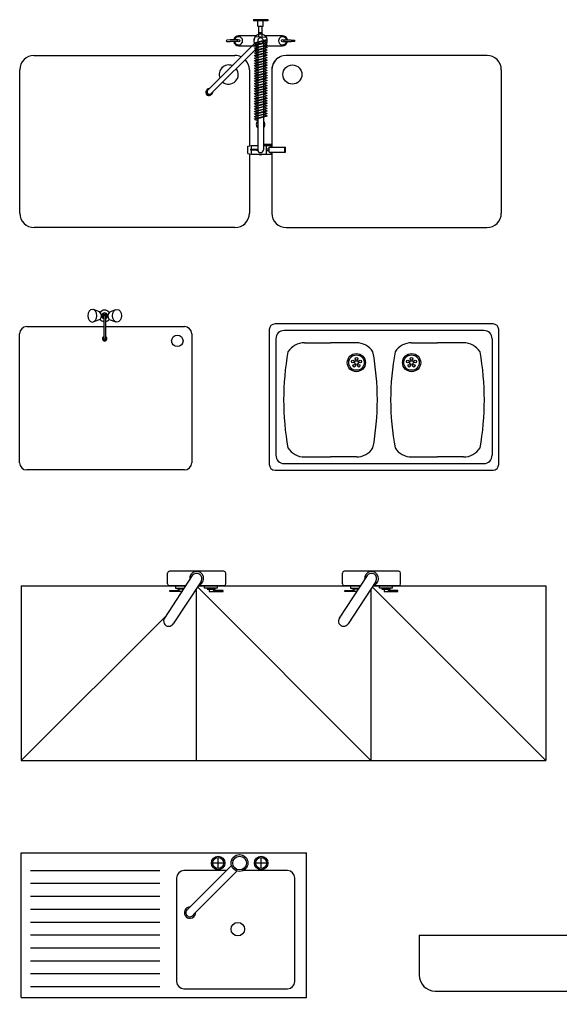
# Model space of a CAD drawing. Header units: inches. Extents: x -9589 to -2911, y 12135 to 18568.
# Drawn here: x -9580 to -7694, y 15158 to 18568 of the extents above; entities that cross this region are included whole.
import ezdxf

# ---------------------------------------------------------------- set-up
doc = ezdxf.new("R2010")
doc.units = ezdxf.units.IN
doc.header["$MEASUREMENT"] = 0
doc.layers.add('freecads.com', color=7, linetype='Continuous')

msp = doc.modelspace()

# ---------------------------------------------------------------- linework, layer by layer
at = {"layer": 'freecads.com'}
for p, q in [((-8764.3, 18567.9, 0), (-8714.3, 18567.9, 0)), ((-8764.3, 18567.9, 0), (-8764.3, 18562.9, 0)), ((-8714.3, 18562.9, 0), (-8764.3, 18562.9, 0)), ((-8748.3, 18544.9, 0), (-8748.3, 18562.9, 0)), ((-8730.3, 18544.9, 0), (-8730.3, 18562.9, 0)), ((-8714.3, 18567.9, 0), (-8714.3, 18562.9, 0)), ((-8748.3, 18544.9, 0), (-8730.3, 18544.9, 0)), ((-8745.1, 18522.9, 0), (-8745.1, 18544.9, 0)), ((-8745.1, 18522.9, 0), (-8745.1, 18544.9, 0)), ((-8745.1, 18522.9, 0), (-8733.6, 18522.9, 0)), ((-8745.1, 18522.9, 0), (-8733.6, 18522.9, 0)), ((-8745.1, 18507.4, 0), (-8745.1, 18522.9, 0)), ((-8745.1, 18516.9, 0), (-8745.1, 18522.9, 0)), ((-8745.1, 18507.4, 0), (-8745.1, 18516.9, 0)), ((-8733.6, 18522.9, 0), (-8733.6, 18544.9, 0)), ((-8733.6, 18516.9, 0), (-8733.6, 18522.9, 0)), ((-8733.6, 18507.4, 0), (-8733.6, 18516.9, 0)), ((-8760.6, 18484.6, 0), (-8923.4, 18321.9, 0)), ((-8845.6, 18496.9, 0), (-8857.4, 18496.1, 0)), ((-8857.4, 18491.7, 0), (-8845.6, 18490.9, 0)), ((-8818.2, 18496.9, 0), (-8845.6, 18496.9, 0)), ((-8818.2, 18490.9, 0), (-8845.6, 18490.9, 0)), ((-8754.6, 18511.4, 0), (-8815.8, 18511.4, 0)), ((-8760.3, 18486.8, 0), (-8718, 18498, 0)), ((-8760.3, 18477.9, 0), (-8718, 18489.1, 0)), ((-8759.9, 18484.7, 0), (-8760.3, 18486.8, 0)), ((-8729.3, 18492.8, 0), (-8759.9, 18484.7, 0)), ((-8759.9, 18484.7, 0), (-8749.3, 18480.9, 0)), ((-8729.3, 18484, 0), (-8759.9, 18475.9, 0)), ((-8739.3, 18507.9, 0), (-8759.6, 18506.3, 0)), ((-8739.3, 18507.9, 0), (-8719.1, 18506.3, 0)), ((-8717.5, 18495.9, 0), (-8729.3, 18492.8, 0)), ((-8718.4, 18489.1, 0), (-8729.3, 18492.8, 0)), ((-8717.5, 18487.1, 0), (-8729.3, 18484, 0)), ((-8718.4, 18480.3, 0), (-8729.3, 18484, 0)), ((-8662.8, 18511.4, 0), (-8724, 18511.4, 0)), ((-8718, 18498, 0), (-8717.5, 18495.9, 0)), ((-8718, 18489.1, 0), (-8717.5, 18487.1, 0)), ((-8660.5, 18496.9, 0), (-8633.1, 18496.9, 0)), ((-8660.5, 18490.9, 0), (-8633.1, 18490.9, 0)), ((-8633.1, 18496.9, 0), (-8621.3, 18496.1, 0)), ((-8621.3, 18491.7, 0), (-8633.1, 18490.9, 0)), ((-8749.3, 18471.9, 0), (-8911.4, 18309.8, 0)), ((-8815.8, 18476.4, 0), (-8754.6, 18476.4, 0)), ((-8760.3, 18469.1, 0), (-8718, 18480.3, 0)), ((-8759.9, 18475.9, 0), (-8760.3, 18477.9, 0)), ((-8760.3, 18460.2, 0), (-8718, 18471.5, 0)), ((-8759.9, 18467, 0), (-8760.3, 18469.1, 0)), ((-8760.3, 18451.4, 0), (-8718, 18462.6, 0)), ((-8759.9, 18458.2, 0), (-8760.3, 18460.2, 0)), ((-8760.3, 18442.6, 0), (-8718, 18453.8, 0)), ((-8759.9, 18449.3, 0), (-8760.3, 18451.4, 0)), ((-8759.9, 18475.9, 0), (-8749.3, 18472.1, 0)), ((-8729.3, 18475.1, 0), (-8759.9, 18467, 0)), ((-8759.9, 18467, 0), (-8749.3, 18463.3, 0)), ((-8729.3, 18466.3, 0), (-8759.9, 18458.2, 0)), ((-8759.9, 18458.2, 0), (-8749.3, 18454.4, 0)), ((-8729.3, 18457.4, 0), (-8759.9, 18449.3, 0)), ((-8759.9, 18449.3, 0), (-8749.3, 18445.6, 0)), ((-8729.3, 18448.6, 0), (-8759.9, 18440.5, 0)), ((-8717.5, 18478.2, 0), (-8729.3, 18475.1, 0)), ((-8718.4, 18471.5, 0), (-8729.3, 18475.1, 0)), ((-8717.5, 18469.4, 0), (-8729.3, 18466.3, 0)), ((-8718.4, 18462.6, 0), (-8729.3, 18466.3, 0)), ((-8717.5, 18460.6, 0), (-8729.3, 18457.4, 0)), ((-8718.4, 18453.8, 0), (-8729.3, 18457.4, 0)), ((-8717.5, 18451.7, 0), (-8729.3, 18448.6, 0)), ((-8718.4, 18445, 0), (-8729.3, 18448.6, 0)), ((-8724, 18476.4, 0), (-8662.8, 18476.4, 0)), ((-8718, 18480.3, 0), (-8717.5, 18478.2, 0)), ((-8718, 18471.5, 0), (-8717.5, 18469.4, 0)), ((-8718, 18462.6, 0), (-8717.5, 18460.6, 0)), ((-8718, 18453.8, 0), (-8717.5, 18451.7, 0)), ((-9529.8, 18442.8), (-8828.5, 18442.8)), ((-9529.8, 18442.8), (-9529.2, 18442.8)), ((-9528.7, 18442.8), (-9527.7, 18442.8)), ((-8760.3, 18433.7, 0), (-8718, 18445, 0)), ((-8759.9, 18440.5, 0), (-8760.3, 18442.6, 0)), ((-8760.3, 18424.9, 0), (-8718, 18436.1, 0)), ((-8759.9, 18431.7, 0), (-8760.3, 18433.7, 0)), ((-8760.3, 18416.1, 0), (-8718, 18427.3, 0)), ((-8759.9, 18422.8, 0), (-8760.3, 18424.9, 0)), ((-8760.3, 18407.2, 0), (-8718, 18418.4, 0)), ((-8759.9, 18414, 0), (-8760.3, 18416.1, 0)), ((-8759.9, 18440.5, 0), (-8749.3, 18436.7, 0)), ((-8729.3, 18439.8, 0), (-8759.9, 18431.7, 0)), ((-8759.9, 18431.7, 0), (-8749.3, 18427.9, 0)), ((-8729.3, 18430.9, 0), (-8759.9, 18422.8, 0)), ((-8759.9, 18422.8, 0), (-8749.3, 18419.1, 0)), ((-8729.3, 18422.1, 0), (-8759.9, 18414, 0)), ((-8717.5, 18442.9, 0), (-8729.3, 18439.8, 0)), ((-8718.4, 18436.1, 0), (-8729.3, 18439.8, 0)), ((-8717.5, 18434.1, 0), (-8729.3, 18430.9, 0)), ((-8718.4, 18427.3, 0), (-8729.3, 18430.9, 0)), ((-8717.5, 18425.2, 0), (-8729.3, 18422.1, 0)), ((-8718.4, 18418.4, 0), (-8729.3, 18422.1, 0)), ((-8717.5, 18416.4, 0), (-8729.3, 18413.2, 0)), ((-8718, 18445, 0), (-8717.5, 18442.9, 0)), ((-8718, 18436.1, 0), (-8717.5, 18434.1, 0)), ((-8718, 18427.3, 0), (-8717.5, 18425.2, 0)), ((-8718, 18418.4, 0), (-8717.5, 18416.4, 0)), ((-7948.8, 18442.8), (-8650.1, 18442.8)), ((-7950, 18442.8), (-7951, 18442.8)), ((-7948.8, 18442.8), (-7949.4, 18442.8)), ((-9578.7, 17892.6), (-9578.7, 18392.8)), ((-8778.5, 18392.8), (-8778.5, 18127.8)), ((-8760.3, 18398.4, 0), (-8718, 18409.6, 0)), ((-8759.9, 18405.2, 0), (-8760.3, 18407.2, 0)), ((-8760.3, 18389.5, 0), (-8718, 18400.8, 0)), ((-8759.9, 18396.3, 0), (-8760.3, 18398.4, 0)), ((-8760.3, 18380.7, 0), (-8718, 18391.9, 0)), ((-8759.9, 18387.5, 0), (-8760.3, 18389.5, 0)), ((-8760.3, 18371.9, 0), (-8718, 18383.1, 0)), ((-8759.9, 18378.6, 0), (-8760.3, 18380.7, 0)), ((-8759.9, 18414, 0), (-8749.3, 18410.2, 0)), ((-8729.3, 18413.2, 0), (-8759.9, 18405.2, 0)), ((-8759.9, 18405.2, 0), (-8749.3, 18401.4, 0)), ((-8729.3, 18404.4, 0), (-8759.9, 18396.3, 0)), ((-8759.9, 18396.3, 0), (-8749.3, 18392.6, 0)), ((-8729.3, 18395.6, 0), (-8759.9, 18387.5, 0)), ((-8759.9, 18387.5, 0), (-8749.3, 18383.7, 0)), ((-8729.3, 18386.7, 0), (-8759.9, 18378.6, 0)), ((-8718.4, 18409.6, 0), (-8729.3, 18413.2, 0)), ((-8717.5, 18407.5, 0), (-8729.3, 18404.4, 0)), ((-8718.4, 18400.8, 0), (-8729.3, 18404.4, 0)), ((-8717.5, 18398.7, 0), (-8729.3, 18395.6, 0)), ((-8718.4, 18391.9, 0), (-8729.3, 18395.6, 0)), ((-8717.5, 18389.9, 0), (-8729.3, 18386.7, 0)), ((-8718.4, 18383.1, 0), (-8729.3, 18386.7, 0)), ((-8717.5, 18381, 0), (-8729.3, 18377.9, 0)), ((-8718, 18409.6, 0), (-8717.5, 18407.5, 0)), ((-8718, 18400.8, 0), (-8717.5, 18398.7, 0)), ((-8718, 18391.9, 0), (-8717.5, 18389.9, 0)), ((-8718, 18383.1, 0), (-8717.5, 18381, 0)), ((-8700.2, 18392.8), (-8700.2, 18122.9)), ((-7899.9, 17892.6), (-7899.9, 18392.8)), ((-8760.3, 18363, 0), (-8718, 18374.2, 0)), ((-8759.9, 18369.8, 0), (-8760.3, 18371.9, 0)), ((-8760.3, 18354.2, 0), (-8718, 18365.4, 0)), ((-8759.9, 18361, 0), (-8760.3, 18363, 0)), ((-8760.3, 18345.3, 0), (-8718, 18356.6, 0)), ((-8759.9, 18352.1, 0), (-8760.3, 18354.2, 0)), ((-8760.3, 18336.5, 0), (-8718, 18347.7, 0)), ((-8759.9, 18378.6, 0), (-8749.3, 18374.9, 0)), ((-8729.3, 18377.9, 0), (-8759.9, 18369.8, 0)), ((-8759.9, 18369.8, 0), (-8749.3, 18366, 0)), ((-8729.3, 18369.1, 0), (-8759.9, 18361, 0)), ((-8759.9, 18361, 0), (-8749.3, 18357.2, 0)), ((-8729.3, 18360.2, 0), (-8759.9, 18352.1, 0)), ((-8759.9, 18352.1, 0), (-8749.3, 18348.4, 0)), ((-8729.3, 18351.4, 0), (-8759.9, 18343.3, 0)), ((-8718.4, 18374.2, 0), (-8729.3, 18377.9, 0)), ((-8717.5, 18372.2, 0), (-8729.3, 18369.1, 0)), ((-8718.4, 18365.4, 0), (-8729.3, 18369.1, 0)), ((-8717.5, 18363.3, 0), (-8729.3, 18360.2, 0)), ((-8718.4, 18356.6, 0), (-8729.3, 18360.2, 0)), ((-8717.5, 18354.5, 0), (-8729.3, 18351.4, 0)), ((-8718.4, 18347.7, 0), (-8729.3, 18351.4, 0)), ((-8718, 18374.2, 0), (-8717.5, 18372.2, 0)), ((-8718, 18365.4, 0), (-8717.5, 18363.3, 0)), ((-8718, 18356.6, 0), (-8717.5, 18354.5, 0)), ((-8718, 18347.7, 0), (-8717.5, 18345.7, 0)), ((-8927.7, 18320.6, 0), (-8928.5, 18319.4, 0)), ((-8927, 18321.9, 0), (-8927.7, 18320.6, 0)), ((-8759.9, 18343.3, 0), (-8760.3, 18345.3, 0)), ((-8760.3, 18327.7, 0), (-8718, 18338.9, 0)), ((-8759.9, 18334.4, 0), (-8760.3, 18336.5, 0)), ((-8760.3, 18318.8, 0), (-8718, 18330.1, 0)), ((-8759.9, 18325.6, 0), (-8760.3, 18327.7, 0)), ((-8760.3, 18310, 0), (-8718, 18321.2, 0)), ((-8759.9, 18316.8, 0), (-8760.3, 18318.8, 0)), ((-8760.3, 18301.2, 0), (-8718, 18312.4, 0)), ((-8759.9, 18343.3, 0), (-8749.3, 18339.5, 0)), ((-8729.3, 18342.5, 0), (-8759.9, 18334.4, 0)), ((-8759.9, 18334.4, 0), (-8749.3, 18330.7, 0)), ((-8729.3, 18333.7, 0), (-8759.9, 18325.6, 0)), ((-8759.9, 18325.6, 0), (-8749.3, 18321.9, 0)), ((-8729.3, 18324.9, 0), (-8759.9, 18316.8, 0)), ((-8759.9, 18316.8, 0), (-8749.3, 18313, 0)), ((-8729.3, 18316, 0), (-8759.9, 18307.9, 0)), ((-8717.5, 18345.7, 0), (-8729.3, 18342.5, 0)), ((-8718.4, 18338.9, 0), (-8729.3, 18342.5, 0)), ((-8717.5, 18336.8, 0), (-8729.3, 18333.7, 0)), ((-8718.4, 18330.1, 0), (-8729.3, 18333.7, 0)), ((-8717.5, 18328, 0), (-8729.3, 18324.9, 0)), ((-8718.4, 18321.2, 0), (-8729.3, 18324.9, 0)), ((-8717.5, 18319.2, 0), (-8729.3, 18316, 0)), ((-8718.4, 18312.4, 0), (-8729.3, 18316, 0)), ((-8718, 18338.9, 0), (-8717.5, 18336.8, 0)), ((-8718, 18330.1, 0), (-8717.5, 18328, 0)), ((-8718, 18321.2, 0), (-8717.5, 18319.2, 0)), ((-8718, 18312.4, 0), (-8717.5, 18310.3, 0)), ((-8911.3, 18306.3, 0), (-8913.8, 18304.7, 0)), ((-8759.9, 18307.9, 0), (-8760.3, 18310, 0)), ((-8760.3, 18292.3, 0), (-8718, 18303.5, 0)), ((-8759.9, 18299.1, 0), (-8760.3, 18301.2, 0)), ((-8760.3, 18283.5, 0), (-8718, 18294.7, 0)), ((-8759.9, 18290.3, 0), (-8760.3, 18292.3, 0)), ((-8760.3, 18274.6, 0), (-8718, 18285.9, 0)), ((-8759.9, 18281.4, 0), (-8760.3, 18283.5, 0)), ((-8759.9, 18307.9, 0), (-8749.3, 18304.2, 0)), ((-8729.3, 18307.2, 0), (-8759.9, 18299.1, 0)), ((-8759.9, 18299.1, 0), (-8749.3, 18295.3, 0)), ((-8729.3, 18298.4, 0), (-8759.9, 18290.3, 0)), ((-8759.9, 18290.3, 0), (-8749.3, 18286.5, 0)), ((-8729.3, 18289.5, 0), (-8759.9, 18281.4, 0)), ((-8759.9, 18281.4, 0), (-8749.3, 18277.7, 0)), ((-8729.3, 18280.7, 0), (-8759.9, 18272.6, 0)), ((-8717.5, 18310.3, 0), (-8729.3, 18307.2, 0)), ((-8718.4, 18303.5, 0), (-8729.3, 18307.2, 0)), ((-8717.5, 18301.5, 0), (-8729.3, 18298.4, 0)), ((-8718.4, 18294.7, 0), (-8729.3, 18298.4, 0)), ((-8717.5, 18292.6, 0), (-8729.3, 18289.5, 0)), ((-8718.4, 18285.9, 0), (-8729.3, 18289.5, 0)), ((-8717.5, 18283.8, 0), (-8729.3, 18280.7, 0)), ((-8718.4, 18277, 0), (-8729.3, 18280.7, 0)), ((-8718, 18303.5, 0), (-8717.5, 18301.5, 0)), ((-8718, 18294.7, 0), (-8717.5, 18292.6, 0)), ((-8718, 18285.9, 0), (-8717.5, 18283.8, 0)), ((-8760.3, 18265.8, 0), (-8718, 18277, 0)), ((-8759.9, 18272.6, 0), (-8760.3, 18274.6, 0)), ((-8760.3, 18257, 0), (-8718, 18268.2, 0)), ((-8759.9, 18263.7, 0), (-8760.3, 18265.8, 0)), ((-8760.3, 18248.1, 0), (-8718, 18259.4, 0)), ((-8759.9, 18254.9, 0), (-8760.3, 18257, 0)), ((-8760.3, 18239.3, 0), (-8718, 18250.5, 0)), ((-8759.9, 18246.1, 0), (-8760.3, 18248.1, 0)), ((-8759.9, 18272.6, 0), (-8749.3, 18268.8, 0)), ((-8729.3, 18271.8, 0), (-8759.9, 18263.7, 0)), ((-8759.9, 18263.7, 0), (-8749.3, 18260, 0)), ((-8729.3, 18263, 0), (-8759.9, 18254.9, 0)), ((-8759.9, 18254.9, 0), (-8749.3, 18251.1, 0)), ((-8729.3, 18254.2, 0), (-8759.9, 18246.1, 0)), ((-8759.9, 18246.1, 0), (-8749.3, 18242.3, 0)), ((-8729.3, 18245.3, 0), (-8759.9, 18237.2, 0)), ((-8717.5, 18275, 0), (-8729.3, 18271.8, 0)), ((-8718.4, 18268.2, 0), (-8729.3, 18271.8, 0)), ((-8717.5, 18266.1, 0), (-8729.3, 18263, 0)), ((-8718.4, 18259.4, 0), (-8729.3, 18263, 0)), ((-8717.5, 18257.3, 0), (-8729.3, 18254.2, 0)), ((-8718.4, 18250.5, 0), (-8729.3, 18254.2, 0)), ((-8717.5, 18248.5, 0), (-8729.3, 18245.3, 0)), ((-8718.4, 18241.7, 0), (-8729.3, 18245.3, 0)), ((-8718, 18277, 0), (-8717.5, 18275, 0)), ((-8718, 18268.2, 0), (-8717.5, 18266.1, 0)), ((-8718, 18259.4, 0), (-8717.5, 18257.3, 0)), ((-8718, 18250.5, 0), (-8717.5, 18248.5, 0)), ((-8760.3, 18230.4, 0), (-8718, 18241.7, 0)), ((-8759.9, 18237.2, 0), (-8760.3, 18239.3, 0)), ((-8760.3, 18221.6, 0), (-8718, 18232.8, 0)), ((-8759.9, 18228.4, 0), (-8760.3, 18230.4, 0)), ((-8759.9, 18219.6, 0), (-8760.3, 18221.6, 0)), ((-8759.9, 18237.2, 0), (-8749.3, 18233.5, 0)), ((-8729.3, 18236.5, 0), (-8759.9, 18228.4, 0)), ((-8759.9, 18228.4, 0), (-8749.3, 18224.6, 0)), ((-8729.3, 18227.6, 0), (-8759.9, 18219.6, 0)), ((-8759.9, 18219.6, 0), (-8749.3, 18215.8, 0)), ((-8717.5, 18239.6, 0), (-8729.3, 18236.5, 0)), ((-8718.4, 18232.8, 0), (-8729.3, 18236.5, 0)), ((-8717.5, 18230.8, 0), (-8729.3, 18227.6, 0)), ((-8718, 18241.7, 0), (-8717.5, 18239.6, 0)), ((-8718, 18232.8, 0), (-8717.5, 18230.8, 0)), ((-8784.3, 18126.9, 0), (-8771.3, 18128.9, 0)), ((-8784.3, 18100.9, 0), (-8784.3, 18126.9, 0)), ((-8773.8, 18111.9, 0), (-8773.8, 18115.9, 0)), ((-8773.8, 18115.9, 0), (-8753.6, 18115.9, 0)), ((-8753.6, 18111.9, 0), (-8773.8, 18111.9, 0)), ((-8771.3, 18128.9, 0), (-8749.3, 18128.9, 0)), ((-8771.3, 18115.9, 0), (-8771.3, 18128.9, 0)), ((-8771.3, 18098.9, 0), (-8771.3, 18111.9, 0)), ((-8753.6, 18115.9, 0), (-8753.6, 18111.9, 0)), ((-8753.6, 18115.9, 0), (-8749.3, 18115.9, 0)), ((-8753.6, 18111.9, 0), (-8749.1, 18111.9, 0)), ((-8729.3, 18128.9, 0), (-8718.3, 18128.9, 0)), ((-8725.8, 18128.9, 0), (-8725.8, 18133.9, 0)), ((-8725.8, 18133.9, 0), (-8700.8, 18133.9, 0)), ((-8718.3, 18098.9, 0), (-8718.3, 18128.9, 0)), ((-8718.3, 18128.9, 0), (-8702.3, 18128.9, 0)), ((-8718.3, 18116.9, 0), (-8709.3, 18116.9, 0)), ((-8718.3, 18110.9, 0), (-8709.3, 18110.9, 0)), ((-8709.7, 18122.9, 0), (-8652, 18122.9, 0)), ((-8709.7, 18116.9, 0), (-8709.7, 18122.9, 0)), ((-8709.7, 18104.9, 0), (-8709.7, 18110.9, 0)), ((-8709.3, 18110.9, 0), (-8709.3, 18116.9, 0)), ((-8702.3, 18122.9, 0), (-8702.3, 18128.9, 0)), ((-8702.3, 18128.9, 0), (-8700.8, 18128.9, 0)), ((-8700.8, 18128.9, 0), (-8700.8, 18133.9, 0)), ((-8654.8, 18104.9, 0), (-8654.8, 18122.9, 0)), ((-8652, 18104.9, 0), (-8652, 18122.9, 0)), ((-8784.3, 18100.9, 0), (-8771.3, 18098.9, 0)), ((-8778.5, 18100), (-8778.5, 17892.6)), ((-8771.3, 18098.9, 0), (-8718.3, 18098.9, 0)), ((-8718.3, 18098.9, 0), (-8702.3, 18098.9, 0)), ((-8709.7, 18104.9, 0), (-8652, 18104.9, 0)), ((-8702.3, 18098.9, 0), (-8702.3, 18104.9, 0)), ((-8700.2, 18104.9), (-8700.2, 17892.6)), ((-8828.5, 17842.6), (-9528.7, 17842.6)), ((-8650.1, 17842.6), (-7950, 17842.6)), ((-7929, 17506.6), (-8689, 17506.6)), ((-8709, 17486.6), (-8709, 17016.6)), ((-7960.7, 17483.6), (-8657.3, 17483.6)), ((-7909, 17016.6), (-7909, 17486.6)), ((-8686, 17454.8), (-8686, 17048.3)), ((-8586, 17440.6), (-8495.6, 17440.6)), ((-8405.2, 17440.6), (-8495.6, 17440.6)), ((-8212.8, 17440.6), (-8122.4, 17440.6)), ((-8032, 17440.6), (-8122.4, 17440.6)), ((-7932, 17454.8), (-7932, 17048.3)), ((-8657.3, 17019.5), (-7960.7, 17019.5)), ((-8586, 17042.5), (-8495.6, 17042.5)), ((-8405.2, 17042.5), (-8495.6, 17042.5)), ((-8212.8, 17042.5), (-8122.4, 17042.5)), ((-8032, 17042.5), (-8122.4, 17042.5)), ((-8689, 16996.6), (-7929, 16996.6)), ((-8866.9, 16644.2), (-9057.4, 16644.2)), ((-8257.3, 16644.2), (-8447.8, 16644.2)), ((-8977.4, 16628.8), (-9074.5, 16480.3)), ((-9063.8, 16599.8), (-9063.8, 16637.9)), ((-9063.8, 16599.8), (-9063.8, 16637.9)), ((-8946.9, 16608.9), (-9043.9, 16460.3)), ((-8860.6, 16599.8), (-8860.6, 16637.9)), ((-8860.6, 16599.8), (-8860.6, 16637.9)), ((-8367.8, 16628.8), (-8464.9, 16480.3)), ((-8454.2, 16599.8), (-8454.2, 16637.9)), ((-8454.2, 16599.8), (-8454.2, 16637.9)), ((-8337.3, 16608.9), (-8434.3, 16460.3)), ((-8251, 16599.8), (-8251, 16637.9)), ((-8251, 16599.8), (-8251, 16637.9)), ((-9573.6, 16593.4), (-9000.5, 16593.4)), ((-9573.6, 16593.4), (-9573.6, 15983.8)), ((-9000.5, 16593.4), (-9057.4, 16593.4)), ((-9055.7, 16573.3), (-9055.7, 16576.9)), ((-9055.7, 16576.9), (-9023, 16576.9)), ((-9013.7, 16573.3), (-9055.7, 16573.3)), ((-9035.8, 16593.9), (-9035.8, 16585.4)), ((-9035.8, 16585.4), (-9005.8, 16585.4)), ((-9028.7, 16581.9), (-9028.7, 16585.4)), ((-9008.1, 16581.9), (-9028.7, 16581.9)), ((-9023, 16576.9), (-9023, 16581.9)), ((-8964, 16582.7), (-8964, 15983.8)), ((-8964, 16582.7), (-8964, 15983.8)), ((-8959.7, 16589.2), (-8354.4, 15983.8)), ((-8866.9, 16593.4), (-8957, 16593.4)), ((-8957, 16593.4), (-8390.9, 16593.4)), ((-8934.8, 16585.4), (-8934.8, 16593.2)), ((-8890.1, 16585.4), (-8934.8, 16585.4)), ((-8925.6, 16585.4), (-8925.6, 16581.9)), ((-8925.6, 16581.9), (-8897.2, 16581.9)), ((-8918.5, 16581.9), (-8918.5, 16573.3)), ((-8918.5, 16573.3), (-8870.2, 16573.3)), ((-8902.9, 16576.9), (-8902.9, 16581.9)), ((-8870.2, 16576.9), (-8902.9, 16576.9)), ((-8897.2, 16581.9), (-8897.2, 16585.4)), ((-8890.1, 16593.4), (-8890.1, 16585.4)), ((-8870.2, 16573.3), (-8870.2, 16576.9)), ((-8390.9, 16593.4), (-8447.8, 16593.4)), ((-8446.1, 16573.3), (-8446.1, 16576.9)), ((-8446.1, 16576.9), (-8413.4, 16576.9)), ((-8404.1, 16573.3), (-8446.1, 16573.3)), ((-8426.2, 16593.9), (-8426.2, 16585.4)), ((-8426.2, 16585.4), (-8396.2, 16585.4)), ((-8419.1, 16581.9), (-8419.1, 16585.4)), ((-8398.5, 16581.9), (-8419.1, 16581.9)), ((-8413.4, 16576.9), (-8413.4, 16581.9)), ((-8354.4, 16582.7), (-8354.4, 15983.8)), ((-8350.1, 16589.2), (-7744.8, 15983.8)), ((-8257.3, 16593.4), (-8347.4, 16593.4)), ((-8347.4, 16593.4), (-7744.8, 16593.4)), ((-8325.2, 16585.4), (-8325.2, 16593.2)), ((-8280.5, 16585.4), (-8325.2, 16585.4)), ((-8316, 16585.4), (-8316, 16581.9)), ((-8316, 16581.9), (-8287.6, 16581.9)), ((-8308.9, 16581.9), (-8308.9, 16573.3)), ((-8308.9, 16573.3), (-8260.6, 16573.3)), ((-8293.3, 16576.9), (-8293.3, 16581.9)), ((-8260.6, 16576.9), (-8293.3, 16576.9)), ((-8287.6, 16581.9), (-8287.6, 16585.4)), ((-8280.5, 16593.4), (-8280.5, 16585.4)), ((-8260.6, 16573.3), (-8260.6, 16576.9)), ((-7744.8, 16593.4), (-7744.8, 15983.8)), ((-9573.6, 15983.8), (-9069.4, 16488)), ((-9573.6, 15983.8), (-8964, 15983.8)), ((-8964, 15983.8), (-7744.8, 15983.8)), ((-9573.8, 15661.9), (-8578.7, 15661.9)), ((-9573.8, 15157.9), (-9573.8, 15661.9)), ((-8578.7, 15157.9), (-8578.7, 15661.9)), ((-8868.1, 15626.6), (-8906.4, 15626.6)), ((-8887.2, 15607.5), (-8887.2, 15645.8)), ((-8718.2, 15626.6), (-8756.5, 15626.6)), ((-8737.4, 15607.5), (-8737.4, 15645.8)), ((-9090.1, 15599.7), (-9541.6, 15599.7)), ((-8858.4, 15600), (-9006.7, 15600)), ((-8840.7, 15617.7), (-8992.5, 15465.8)), ((-8821.6, 15598.6), (-8972.6, 15447.4)), ((-8645.3, 15600), (-8800.3, 15600)), ((-9090.1, 15554.7), (-9541.6, 15554.7)), ((-9031.9, 15574.8), (-9031.9, 15213.3)), ((-8620.1, 15213.3), (-8620.1, 15574.8)), ((-9090.1, 15509.7), (-9541.6, 15509.7)), ((-9090.1, 15464.7), (-9541.6, 15464.7)), ((-9090.1, 15419.7), (-9541.6, 15419.7)), ((-9090.1, 15374.7), (-9541.6, 15374.7)), ((-8185.9, 15375.2), (-7527.8, 15375.2)), ((-8185.9, 15375.2), (-8185.9, 15235.7)), ((-9090.1, 15329.7), (-9541.6, 15329.7)), ((-9090.1, 15284.7), (-9541.6, 15284.7)), ((-9090.1, 15239.7), (-9541.6, 15239.7)), ((-9090.1, 15194.7), (-9541.6, 15194.7)), ((-9006.7, 15188.1), (-8645.3, 15188.1)), ((-8130.5, 15180.3), (-7607.1, 15180.3)), ((-9573.8, 15157.9), (-8578.7, 15157.9))]:
    msp.add_line(p, q, dxfattribs=at)
at = {"layer": 'freecads.com', "ltscale": 0.5}
for p, q in [((-8749.3, 18493.9, 0), (-8749.3, 18113.9, 0)), ((-8729.3, 18493.9, 0), (-8729.3, 18113.9, 0))]:
    msp.add_line(p, q, dxfattribs=at)
at = {"layer": 'freecads.com', "linetype": 'Continuous'}
for p, q in [((-9300.5, 17548.5), (-9321.9, 17556.5)), ((-9285.9, 17534.8), (-9285.9, 17454.8)), ((-9279.9, 17534.8), (-9279.9, 17454.8)), ((-9265.3, 17548.5), (-9243.8, 17556.5)), ((-9554.5, 17497.3), (-9285.9, 17497.3)), ((-9299, 17522.1), (-9321.9, 17513.5)), ((-9279.9, 17497.3), (-9004.5, 17497.3)), ((-9266.8, 17522.1), (-9243.8, 17513.5)), ((-9579.5, 17022.3), (-9579.5, 17472.3)), ((-8979.5, 17472.3), (-8979.5, 17022.3)), ((-9004.5, 16997.3), (-9554.5, 16997.3))]:
    msp.add_line(p, q, dxfattribs=at)
at = {"layer": 'freecads.com'}
for centre, radius in [((-8815.8, 18493.9, 0), 4.11), ((-8662.8, 18493.9, 0), 4.11), ((-8628.4, 18376.1), 33.4), ((-8405.2, 17371.6), 31.7), ((-8405, 17371.6), 26.9), ((-8212.8, 17371.6), 31.7), ((-8213, 17371.6), 26.9), ((-8417.5, 17375.7), 4.67), ((-8412.7, 17360.9), 4.67), ((-8405.2, 17371.6), 6.46), ((-8405, 17384.8), 4.67), ((-8397.2, 17360.9), 4.67), ((-8392.5, 17375.7), 4.67), ((-8225.6, 17375.7), 4.67), ((-8220.8, 17360.9), 4.67), ((-8212.8, 17371.6), 6.46), ((-8213, 17384.8), 4.67), ((-8205.3, 17360.9), 4.67), ((-8200.5, 17375.7), 4.67), ((-8812.7, 15626.6), 29.3), ((-8887.2, 15626.6), 23.5), ((-8887.2, 15626.6), 19.2), ((-8812.7, 15626.6), 23.9), ((-8737.4, 15626.6), 23.5), ((-8737.4, 15626.6), 19.2), ((-8818.7, 15396.1), 23.5)]:
    msp.add_circle(centre, radius, dxfattribs=at)
at = {"layer": 'freecads.com', "linetype": 'Continuous'}
msp.add_circle((-9029.5, 17447.3), 20, dxfattribs=at)
at = {"layer": 'freecads.com'}
for centre, radius, start, end in [((-8739.3, 18493.9, 0), 23.8, 90, 245.0989), ((-8739.3, 18493.9, 0), 23.2, 295.4744, 244.5256), ((-8739.3, 18493.9, 0), 23.7, 294.9011, 90), ((-8856.5, 18493.9, 0), 2.42, 113.4159, 246.5841), ((-8815.8, 18493.9, 0), 17.5, 90, 170.046), ((-8815.8, 18493.9, 0), 17.5, 189.954, 270), ((-8815.8, 18493.9, 0), 14, 192.4784, 167.5216), ((-8739.3, 18493.9, 0), 10, 0, 180), ((-8739.3, 18493.9, 0), 10, 206.6902, 0), ((-8662.8, 18493.9, 0), 14, 12.4784, 347.5216), ((-8662.8, 18493.9, 0), 17.5, 9.954, 90), ((-8662.8, 18493.9, 0), 17.5, 270, 350.046), ((-8622.2, 18493.9, 0), 2.42, 293.4159, 66.5841), ((-9528.7, 18392.8), 50, 90.0002, 180.0002), ((-8828.5, 18392.8), 50, 64.7445, 90.0002), ((-8828.5, 18392.8), 50, 64.7445, 65.5645), ((-8828.5, 18392.8), 50, 0.0002, 44.8823), ((-8828.5, 18392.8), 50, 0.0002, 44.8823), ((-8650.1, 18392.8), 50, 89.9998, 179.9998), ((-8650.1, 18392.8), 50, 114.4356, 179.9998), ((-7950, 18392.8), 50, 359.9998, 89.9998), ((-8850.3, 18376.1), 33.4, 68.5223, 201.4777), ((-8850.3, 18376.1), 33.4, 231.341, 38.659), ((-8919.5, 18313.8, 0), 10.7, 140.2188, 302.1525), ((-8917.4, 18315.9, 0), 11.3, 93.5857, 356.4143), ((-8917.4, 18315.9, 0), 8.5, 135, 315), ((-8739.3, 18201.9, 0), 15, 131.8103, 228.1897), ((-8739.3, 18201.9, 0), 15, 311.8103, 48.1897), ((-8739.3, 18113.9, 0), 10, 180, 0), ((-8739.3, 18113.9, 0), 17.5, 238.9973, 301.0027), ((-9528.7, 17892.6), 50, 180.0002, 270.0002), ((-8828.5, 17892.6), 50, 270.0002, 0.0002), ((-8650.1, 17892.6), 50, 179.9998, 269.9998), ((-7950, 17892.6), 50, 269.9998, 359.9998), ((-8689, 17486.6), 20, 90, 180), ((-7929, 17486.6), 20, 0, 90), ((-8657.3, 17454.8), 28.7, 90, 180), ((-7960.7, 17454.8), 28.7, 0, 90), ((-8586, 17371.6), 69, 90, 146.9388), ((-8405.2, 17371.6), 69, 33.0612, 90), ((-8212.8, 17371.6), 69, 90, 146.9388), ((-8032, 17371.6), 69, 33.0612, 90), ((-7728, 17241.6), 931, 169.6241, 190.3759), ((-9263.2, 17241.6), 931, 349.6241, 10.3759), ((-7354.8, 17241.6), 931, 169.6241, 190.3759), ((-8890, 17241.6), 931, 349.6241, 10.3759), ((-8586, 17111.5), 69, 213.0612, 270), ((-8405.2, 17111.5), 69, 270, 326.9388), ((-8212.8, 17111.5), 69, 213.0612, 270), ((-8032, 17111.5), 69, 270, 326.9388), ((-8689, 17016.6), 20, 180, 270), ((-8657.3, 17048.3), 28.7, 180, 270), ((-7960.7, 17048.3), 28.7, 270, 0), ((-7929, 17016.6), 20, 270, 0), ((-9057.4, 16637.9), 6.35, 90, 180), ((-8962.2, 16618.8), 24.4, 285.3072, 188.3783), ((-8866.9, 16637.9), 6.35, 0, 90), ((-8447.8, 16637.9), 6.35, 90, 180), ((-8352.6, 16618.8), 24.4, 285.3072, 188.3783), ((-8257.3, 16637.9), 6.35, 0, 90), ((-8962.2, 16618.8), 18.2, 326.8428, 146.8428), ((-8352.6, 16618.8), 18.2, 326.8428, 146.8428), ((-9057.4, 16599.8), 6.35, 180, 270), ((-8866.9, 16599.8), 6.35, 270, 0), ((-8447.8, 16599.8), 6.35, 180, 270), ((-8257.3, 16599.8), 6.35, 270, 0), ((-9059.2, 16470.3), 18.2, 144.3219, 329.3637), ((-8449.6, 16470.3), 18.2, 144.3219, 329.3637), ((-9006.7, 15574.8), 25.2, 90, 180), ((-8645.3, 15574.8), 25.2, 0, 90), ((-8985.4, 15453.5), 19.6, 89.3249, 2.0537), ((-8985.4, 15453.5), 14.2, 119.7441, 334.7167), ((-9006.7, 15213.3), 25.2, 180, 270), ((-8645.3, 15213.3), 25.2, 270, 0), ((-8130.5, 15235.7), 55.5, 180, 270)]:
    msp.add_arc(centre, radius, start, end, dxfattribs=at)
at = {"layer": 'freecads.com', "linetype": 'Continuous'}
for centre, radius, start, end in [((-9313.7, 17534.5), 19.3, 320.0191, 46.5242), ((-9282.9, 17534.8), 20, 36.836, 143.164), ((-9282.9, 17534.8), 10, 287.4576, 252.5424), ((-9282.9, 17534.8), 6, 300, 240), ((-9282.9, 17534.8), 3, 0, 180), ((-9252, 17534.5), 19.3, 133.4758, 219.9809), ((-9554.5, 17472.3), 25, 90, 180), ((-9282.9, 17534.8), 20, 217.8468, 240.0232), ((-9282.9, 17534.8), 20, 217.8468, 261.3731), ((-9282.9, 17534.8), 20, 278.6269, 322.1532), ((-9004.5, 17472.3), 25, 0, 90), ((-9282.9, 17454.8), 8, 112.0243, 67.9757), ((-9282.9, 17454.8), 7, 115.3769, 64.6231), ((-9282.9, 17454.8), 5, 126.8699, 53.1301), ((-9282.9, 17454.8), 3, 180, 0), ((-9554.5, 17022.3), 25, 180, 270), ((-9004.5, 17022.3), 25, 270, 0)]:
    msp.add_arc(centre, radius, start, end, dxfattribs=at)
at = {"layer": 'freecads.com', "linetype": 'Continuous', "extrusion": (0, 0, -1)}
msp.add_ellipse((-9326, 17535), major_axis=(0, -22.3), ratio=0.711002, start_param=-1.570796, end_param=4.712389, dxfattribs=at)
at = {"layer": 'freecads.com', "linetype": 'Continuous'}
msp.add_ellipse((-9239.7, 17535), major_axis=(0, -22.3), ratio=0.711002, start_param=-1.570796, end_param=4.712389, dxfattribs=at)

doc.saveas('drawing.dxf')
